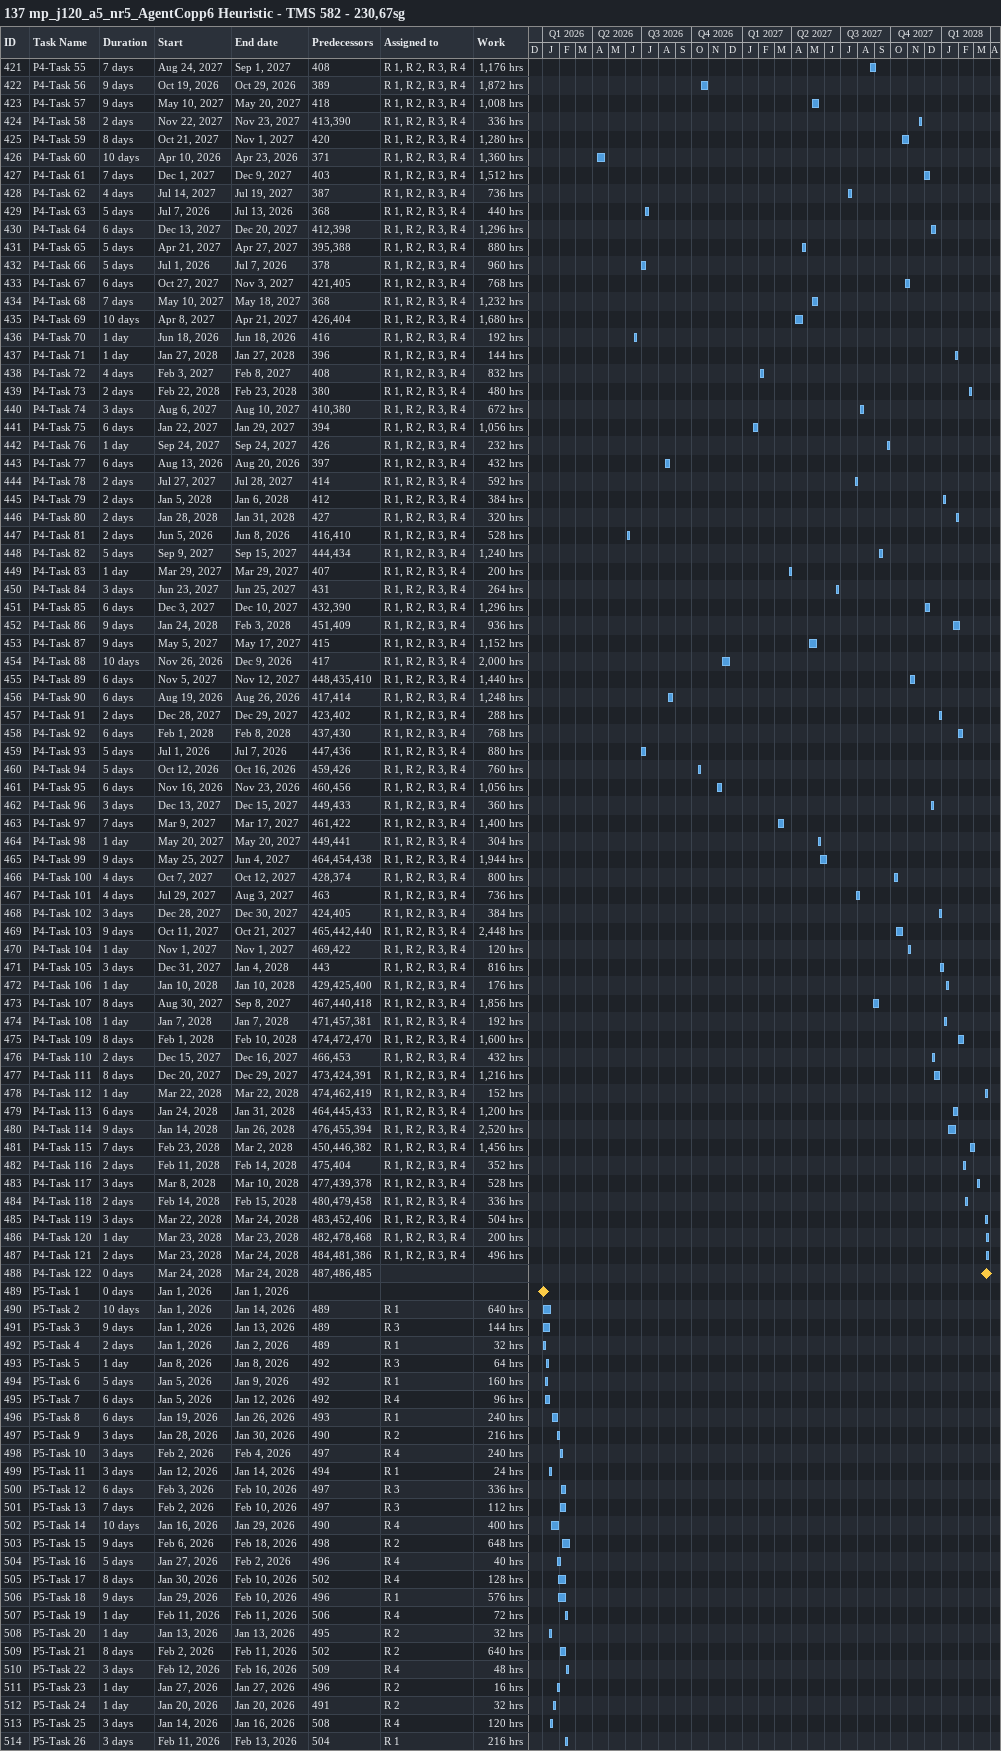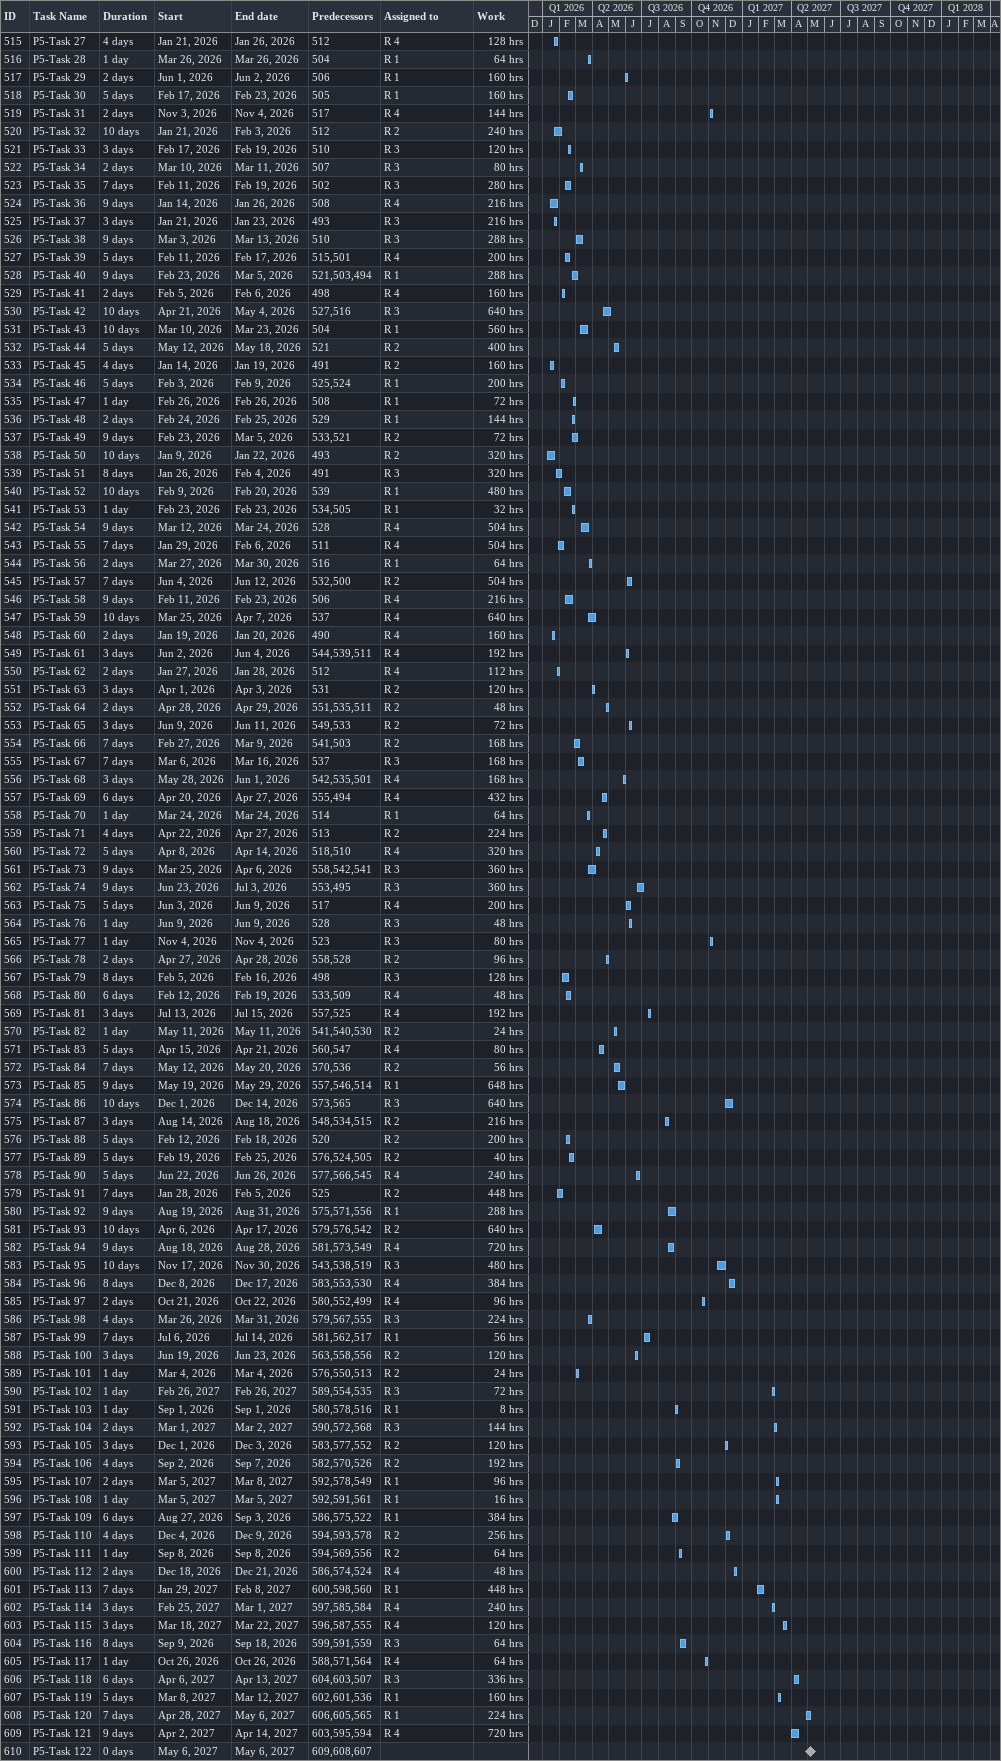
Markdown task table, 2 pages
137 mp_j120_a5_nr5_AgentCopp6 Heuristic - TMS 582 - 230,67sg

| ID | Task | Duration | Start | Finish | Predecessors | Resources | Work (h) |
|---|---|---|---|---|---|---|---|
| 421 | P4-Task 55 | 7d | 2027-08-24 | 2027-09-01 | 408 | R 1, R 2, R 3, R 4 | 1176 |
| 422 | P4-Task 56 | 9d | 2026-10-19 | 2026-10-29 | 389 | R 1, R 2, R 3, R 4 | 1872 |
| 423 | P4-Task 57 | 9d | 2027-05-10 | 2027-05-20 | 418 | R 1, R 2, R 3, R 4 | 1008 |
| 424 | P4-Task 58 | 2d | 2027-11-22 | 2027-11-23 | 413, 390 | R 1, R 2, R 3, R 4 | 336 |
| 425 | P4-Task 59 | 8d | 2027-10-21 | 2027-11-01 | 420 | R 1, R 2, R 3, R 4 | 1280 |
| 426 | P4-Task 60 | 10d | 2026-04-10 | 2026-04-23 | 371 | R 1, R 2, R 3, R 4 | 1360 |
| 427 | P4-Task 61 | 7d | 2027-12-01 | 2027-12-09 | 403 | R 1, R 2, R 3, R 4 | 1512 |
| 428 | P4-Task 62 | 4d | 2027-07-14 | 2027-07-19 | 387 | R 1, R 2, R 3, R 4 | 736 |
| 429 | P4-Task 63 | 5d | 2026-07-07 | 2026-07-13 | 368 | R 1, R 2, R 3, R 4 | 440 |
| 430 | P4-Task 64 | 6d | 2027-12-13 | 2027-12-20 | 412, 398 | R 1, R 2, R 3, R 4 | 1296 |
| 431 | P4-Task 65 | 5d | 2027-04-21 | 2027-04-27 | 395, 388 | R 1, R 2, R 3, R 4 | 880 |
| 432 | P4-Task 66 | 5d | 2026-07-01 | 2026-07-07 | 378 | R 1, R 2, R 3, R 4 | 960 |
| 433 | P4-Task 67 | 6d | 2027-10-27 | 2027-11-03 | 421, 405 | R 1, R 2, R 3, R 4 | 768 |
| 434 | P4-Task 68 | 7d | 2027-05-10 | 2027-05-18 | 368 | R 1, R 2, R 3, R 4 | 1232 |
| 435 | P4-Task 69 | 10d | 2027-04-08 | 2027-04-21 | 426, 404 | R 1, R 2, R 3, R 4 | 1680 |
| 436 | P4-Task 70 | 1d | 2026-06-18 | 2026-06-18 | 416 | R 1, R 2, R 3, R 4 | 192 |
| 437 | P4-Task 71 | 1d | 2028-01-27 | 2028-01-27 | 396 | R 1, R 2, R 3, R 4 | 144 |
| 438 | P4-Task 72 | 4d | 2027-02-03 | 2027-02-08 | 408 | R 1, R 2, R 3, R 4 | 832 |
| 439 | P4-Task 73 | 2d | 2028-02-22 | 2028-02-23 | 380 | R 1, R 2, R 3, R 4 | 480 |
| 440 | P4-Task 74 | 3d | 2027-08-06 | 2027-08-10 | 410, 380 | R 1, R 2, R 3, R 4 | 672 |
| 441 | P4-Task 75 | 6d | 2027-01-22 | 2027-01-29 | 394 | R 1, R 2, R 3, R 4 | 1056 |
| 442 | P4-Task 76 | 1d | 2027-09-24 | 2027-09-24 | 426 | R 1, R 2, R 3, R 4 | 232 |
| 443 | P4-Task 77 | 6d | 2026-08-13 | 2026-08-20 | 397 | R 1, R 2, R 3, R 4 | 432 |
| 444 | P4-Task 78 | 2d | 2027-07-27 | 2027-07-28 | 414 | R 1, R 2, R 3, R 4 | 592 |
| 445 | P4-Task 79 | 2d | 2028-01-05 | 2028-01-06 | 412 | R 1, R 2, R 3, R 4 | 384 |
| 446 | P4-Task 80 | 2d | 2028-01-28 | 2028-01-31 | 427 | R 1, R 2, R 3, R 4 | 320 |
| 447 | P4-Task 81 | 2d | 2026-06-05 | 2026-06-08 | 416, 410 | R 1, R 2, R 3, R 4 | 528 |
| 448 | P4-Task 82 | 5d | 2027-09-09 | 2027-09-15 | 444, 434 | R 1, R 2, R 3, R 4 | 1240 |
| 449 | P4-Task 83 | 1d | 2027-03-29 | 2027-03-29 | 407 | R 1, R 2, R 3, R 4 | 200 |
| 450 | P4-Task 84 | 3d | 2027-06-23 | 2027-06-25 | 431 | R 1, R 2, R 3, R 4 | 264 |
| 451 | P4-Task 85 | 6d | 2027-12-03 | 2027-12-10 | 432, 390 | R 1, R 2, R 3, R 4 | 1296 |
| 452 | P4-Task 86 | 9d | 2028-01-24 | 2028-02-03 | 451, 409 | R 1, R 2, R 3, R 4 | 936 |
| 453 | P4-Task 87 | 9d | 2027-05-05 | 2027-05-17 | 415 | R 1, R 2, R 3, R 4 | 1152 |
| 454 | P4-Task 88 | 10d | 2026-11-26 | 2026-12-09 | 417 | R 1, R 2, R 3, R 4 | 2000 |
| 455 | P4-Task 89 | 6d | 2027-11-05 | 2027-11-12 | 448, 435, 410 | R 1, R 2, R 3, R 4 | 1440 |
| 456 | P4-Task 90 | 6d | 2026-08-19 | 2026-08-26 | 417, 414 | R 1, R 2, R 3, R 4 | 1248 |
| 457 | P4-Task 91 | 2d | 2027-12-28 | 2027-12-29 | 423, 402 | R 1, R 2, R 3, R 4 | 288 |
| 458 | P4-Task 92 | 6d | 2028-02-01 | 2028-02-08 | 437, 430 | R 1, R 2, R 3, R 4 | 768 |
| 459 | P4-Task 93 | 5d | 2026-07-01 | 2026-07-07 | 447, 436 | R 1, R 2, R 3, R 4 | 880 |
| 460 | P4-Task 94 | 5d | 2026-10-12 | 2026-10-16 | 459, 426 | R 1, R 2, R 3, R 4 | 760 |
| 461 | P4-Task 95 | 6d | 2026-11-16 | 2026-11-23 | 460, 456 | R 1, R 2, R 3, R 4 | 1056 |
| 462 | P4-Task 96 | 3d | 2027-12-13 | 2027-12-15 | 449, 433 | R 1, R 2, R 3, R 4 | 360 |
| 463 | P4-Task 97 | 7d | 2027-03-09 | 2027-03-17 | 461, 422 | R 1, R 2, R 3, R 4 | 1400 |
| 464 | P4-Task 98 | 1d | 2027-05-20 | 2027-05-20 | 449, 441 | R 1, R 2, R 3, R 4 | 304 |
| 465 | P4-Task 99 | 9d | 2027-05-25 | 2027-06-04 | 464, 454, 438 | R 1, R 2, R 3, R 4 | 1944 |
| 466 | P4-Task 100 | 4d | 2027-10-07 | 2027-10-12 | 428, 374 | R 1, R 2, R 3, R 4 | 800 |
| 467 | P4-Task 101 | 4d | 2027-07-29 | 2027-08-03 | 463 | R 1, R 2, R 3, R 4 | 736 |
| 468 | P4-Task 102 | 3d | 2027-12-28 | 2027-12-30 | 424, 405 | R 1, R 2, R 3, R 4 | 384 |
| 469 | P4-Task 103 | 9d | 2027-10-11 | 2027-10-21 | 465, 442, 440 | R 1, R 2, R 3, R 4 | 2448 |
| 470 | P4-Task 104 | 1d | 2027-11-01 | 2027-11-01 | 469, 422 | R 1, R 2, R 3, R 4 | 120 |
| 471 | P4-Task 105 | 3d | 2027-12-31 | 2028-01-04 | 443 | R 1, R 2, R 3, R 4 | 816 |
| 472 | P4-Task 106 | 1d | 2028-01-10 | 2028-01-10 | 429, 425, 400 | R 1, R 2, R 3, R 4 | 176 |
| 473 | P4-Task 107 | 8d | 2027-08-30 | 2027-09-08 | 467, 440, 418 | R 1, R 2, R 3, R 4 | 1856 |
| 474 | P4-Task 108 | 1d | 2028-01-07 | 2028-01-07 | 471, 457, 381 | R 1, R 2, R 3, R 4 | 192 |
| 475 | P4-Task 109 | 8d | 2028-02-01 | 2028-02-10 | 474, 472, 470 | R 1, R 2, R 3, R 4 | 1600 |
| 476 | P4-Task 110 | 2d | 2027-12-15 | 2027-12-16 | 466, 453 | R 1, R 2, R 3, R 4 | 432 |
| 477 | P4-Task 111 | 8d | 2027-12-20 | 2027-12-29 | 473, 424, 391 | R 1, R 2, R 3, R 4 | 1216 |
| 478 | P4-Task 112 | 1d | 2028-03-22 | 2028-03-22 | 474, 462, 419 | R 1, R 2, R 3, R 4 | 152 |
| 479 | P4-Task 113 | 6d | 2028-01-24 | 2028-01-31 | 464, 445, 433 | R 1, R 2, R 3, R 4 | 1200 |
| 480 | P4-Task 114 | 9d | 2028-01-14 | 2028-01-26 | 476, 455, 394 | R 1, R 2, R 3, R 4 | 2520 |
| 481 | P4-Task 115 | 7d | 2028-02-23 | 2028-03-02 | 450, 446, 382 | R 1, R 2, R 3, R 4 | 1456 |
| 482 | P4-Task 116 | 2d | 2028-02-11 | 2028-02-14 | 475, 404 | R 1, R 2, R 3, R 4 | 352 |
| 483 | P4-Task 117 | 3d | 2028-03-08 | 2028-03-10 | 477, 439, 378 | R 1, R 2, R 3, R 4 | 528 |
| 484 | P4-Task 118 | 2d | 2028-02-14 | 2028-02-15 | 480, 479, 458 | R 1, R 2, R 3, R 4 | 336 |
| 485 | P4-Task 119 | 3d | 2028-03-22 | 2028-03-24 | 483, 452, 406 | R 1, R 2, R 3, R 4 | 504 |
| 486 | P4-Task 120 | 1d | 2028-03-23 | 2028-03-23 | 482, 478, 468 | R 1, R 2, R 3, R 4 | 200 |
| 487 | P4-Task 121 | 2d | 2028-03-23 | 2028-03-24 | 484, 481, 386 | R 1, R 2, R 3, R 4 | 496 |
| 488 | P4-Task 122 | 0d | 2028-03-24 | 2028-03-24 | 487, 486, 485 |  |  |
| 489 | P5-Task 1 | 0d | 2026-01-01 | 2026-01-01 |  |  |  |
| 490 | P5-Task 2 | 10d | 2026-01-01 | 2026-01-14 | 489 | R 1 | 640 |
| 491 | P5-Task 3 | 9d | 2026-01-01 | 2026-01-13 | 489 | R 3 | 144 |
| 492 | P5-Task 4 | 2d | 2026-01-01 | 2026-01-02 | 489 | R 1 | 32 |
| 493 | P5-Task 5 | 1d | 2026-01-08 | 2026-01-08 | 492 | R 3 | 64 |
| 494 | P5-Task 6 | 5d | 2026-01-05 | 2026-01-09 | 492 | R 1 | 160 |
| 495 | P5-Task 7 | 6d | 2026-01-05 | 2026-01-12 | 492 | R 4 | 96 |
| 496 | P5-Task 8 | 6d | 2026-01-19 | 2026-01-26 | 493 | R 1 | 240 |
| 497 | P5-Task 9 | 3d | 2026-01-28 | 2026-01-30 | 490 | R 2 | 216 |
| 498 | P5-Task 10 | 3d | 2026-02-02 | 2026-02-04 | 497 | R 4 | 240 |
| 499 | P5-Task 11 | 3d | 2026-01-12 | 2026-01-14 | 494 | R 1 | 24 |
| 500 | P5-Task 12 | 6d | 2026-02-03 | 2026-02-10 | 497 | R 3 | 336 |
| 501 | P5-Task 13 | 7d | 2026-02-02 | 2026-02-10 | 497 | R 3 | 112 |
| 502 | P5-Task 14 | 10d | 2026-01-16 | 2026-01-29 | 490 | R 4 | 400 |
| 503 | P5-Task 15 | 9d | 2026-02-06 | 2026-02-18 | 498 | R 2 | 648 |
| 504 | P5-Task 16 | 5d | 2026-01-27 | 2026-02-02 | 496 | R 4 | 40 |
| 505 | P5-Task 17 | 8d | 2026-01-30 | 2026-02-10 | 502 | R 4 | 128 |
| 506 | P5-Task 18 | 9d | 2026-01-29 | 2026-02-10 | 496 | R 1 | 576 |
| 507 | P5-Task 19 | 1d | 2026-02-11 | 2026-02-11 | 506 | R 4 | 72 |
| 508 | P5-Task 20 | 1d | 2026-01-13 | 2026-01-13 | 495 | R 2 | 32 |
| 509 | P5-Task 21 | 8d | 2026-02-02 | 2026-02-11 | 502 | R 2 | 640 |
| 510 | P5-Task 22 | 3d | 2026-02-12 | 2026-02-16 | 509 | R 4 | 48 |
| 511 | P5-Task 23 | 1d | 2026-01-27 | 2026-01-27 | 496 | R 2 | 16 |
| 512 | P5-Task 24 | 1d | 2026-01-20 | 2026-01-20 | 491 | R 2 | 32 |
| 513 | P5-Task 25 | 3d | 2026-01-14 | 2026-01-16 | 508 | R 4 | 120 |
| 514 | P5-Task 26 | 3d | 2026-02-11 | 2026-02-13 | 504 | R 1 | 216 |
| 515 | P5-Task 27 | 4d | 2026-01-21 | 2026-01-26 | 512 | R 4 | 128 |
| 516 | P5-Task 28 | 1d | 2026-03-26 | 2026-03-26 | 504 | R 1 | 64 |
| 517 | P5-Task 29 | 2d | 2026-06-01 | 2026-06-02 | 506 | R 1 | 160 |
| 518 | P5-Task 30 | 5d | 2026-02-17 | 2026-02-23 | 505 | R 1 | 160 |
| 519 | P5-Task 31 | 2d | 2026-11-03 | 2026-11-04 | 517 | R 4 | 144 |
| 520 | P5-Task 32 | 10d | 2026-01-21 | 2026-02-03 | 512 | R 2 | 240 |
| 521 | P5-Task 33 | 3d | 2026-02-17 | 2026-02-19 | 510 | R 3 | 120 |
| 522 | P5-Task 34 | 2d | 2026-03-10 | 2026-03-11 | 507 | R 3 | 80 |
| 523 | P5-Task 35 | 7d | 2026-02-11 | 2026-02-19 | 502 | R 3 | 280 |
| 524 | P5-Task 36 | 9d | 2026-01-14 | 2026-01-26 | 508 | R 4 | 216 |
| 525 | P5-Task 37 | 3d | 2026-01-21 | 2026-01-23 | 493 | R 3 | 216 |
| 526 | P5-Task 38 | 9d | 2026-03-03 | 2026-03-13 | 510 | R 3 | 288 |
| 527 | P5-Task 39 | 5d | 2026-02-11 | 2026-02-17 | 515, 501 | R 4 | 200 |
| 528 | P5-Task 40 | 9d | 2026-02-23 | 2026-03-05 | 521, 503, 494 | R 1 | 288 |
| 529 | P5-Task 41 | 2d | 2026-02-05 | 2026-02-06 | 498 | R 4 | 160 |
| 530 | P5-Task 42 | 10d | 2026-04-21 | 2026-05-04 | 527, 516 | R 3 | 640 |
| 531 | P5-Task 43 | 10d | 2026-03-10 | 2026-03-23 | 504 | R 1 | 560 |
| 532 | P5-Task 44 | 5d | 2026-05-12 | 2026-05-18 | 521 | R 2 | 400 |
| 533 | P5-Task 45 | 4d | 2026-01-14 | 2026-01-19 | 491 | R 2 | 160 |
| 534 | P5-Task 46 | 5d | 2026-02-03 | 2026-02-09 | 525, 524 | R 1 | 200 |
| 535 | P5-Task 47 | 1d | 2026-02-26 | 2026-02-26 | 508 | R 1 | 72 |
| 536 | P5-Task 48 | 2d | 2026-02-24 | 2026-02-25 | 529 | R 1 | 144 |
| 537 | P5-Task 49 | 9d | 2026-02-23 | 2026-03-05 | 533, 521 | R 2 | 72 |
| 538 | P5-Task 50 | 10d | 2026-01-09 | 2026-01-22 | 493 | R 2 | 320 |
| 539 | P5-Task 51 | 8d | 2026-01-26 | 2026-02-04 | 491 | R 3 | 320 |
| 540 | P5-Task 52 | 10d | 2026-02-09 | 2026-02-20 | 539 | R 1 | 480 |
| 541 | P5-Task 53 | 1d | 2026-02-23 | 2026-02-23 | 534, 505 | R 1 | 32 |
| 542 | P5-Task 54 | 9d | 2026-03-12 | 2026-03-24 | 528 | R 4 | 504 |
| 543 | P5-Task 55 | 7d | 2026-01-29 | 2026-02-06 | 511 | R 4 | 504 |
| 544 | P5-Task 56 | 2d | 2026-03-27 | 2026-03-30 | 516 | R 1 | 64 |
| 545 | P5-Task 57 | 7d | 2026-06-04 | 2026-06-12 | 532, 500 | R 2 | 504 |
| 546 | P5-Task 58 | 9d | 2026-02-11 | 2026-02-23 | 506 | R 4 | 216 |
| 547 | P5-Task 59 | 10d | 2026-03-25 | 2026-04-07 | 537 | R 4 | 640 |
| 548 | P5-Task 60 | 2d | 2026-01-19 | 2026-01-20 | 490 | R 4 | 160 |
| 549 | P5-Task 61 | 3d | 2026-06-02 | 2026-06-04 | 544, 539, 511 | R 4 | 192 |
| 550 | P5-Task 62 | 2d | 2026-01-27 | 2026-01-28 | 512 | R 4 | 112 |
| 551 | P5-Task 63 | 3d | 2026-04-01 | 2026-04-03 | 531 | R 2 | 120 |
| 552 | P5-Task 64 | 2d | 2026-04-28 | 2026-04-29 | 551, 535, 511 | R 2 | 48 |
| 553 | P5-Task 65 | 3d | 2026-06-09 | 2026-06-11 | 549, 533 | R 2 | 72 |
| 554 | P5-Task 66 | 7d | 2026-02-27 | 2026-03-09 | 541, 503 | R 2 | 168 |
| 555 | P5-Task 67 | 7d | 2026-03-06 | 2026-03-16 | 537 | R 3 | 168 |
| 556 | P5-Task 68 | 3d | 2026-05-28 | 2026-06-01 | 542, 535, 501 | R 4 | 168 |
| 557 | P5-Task 69 | 6d | 2026-04-20 | 2026-04-27 | 555, 494 | R 4 | 432 |
| 558 | P5-Task 70 | 1d | 2026-03-24 | 2026-03-24 | 514 | R 1 | 64 |
| 559 | P5-Task 71 | 4d | 2026-04-22 | 2026-04-27 | 513 | R 2 | 224 |
| 560 | P5-Task 72 | 5d | 2026-04-08 | 2026-04-14 | 518, 510 | R 4 | 320 |
| 561 | P5-Task 73 | 9d | 2026-03-25 | 2026-04-06 | 558, 542, 541 | R 3 | 360 |
| 562 | P5-Task 74 | 9d | 2026-06-23 | 2026-07-03 | 553, 495 | R 3 | 360 |
| 563 | P5-Task 75 | 5d | 2026-06-03 | 2026-06-09 | 517 | R 4 | 200 |
| 564 | P5-Task 76 | 1d | 2026-06-09 | 2026-06-09 | 528 | R 3 | 48 |
| 565 | P5-Task 77 | 1d | 2026-11-04 | 2026-11-04 | 523 | R 3 | 80 |
| 566 | P5-Task 78 | 2d | 2026-04-27 | 2026-04-28 | 558, 528 | R 2 | 96 |
| 567 | P5-Task 79 | 8d | 2026-02-05 | 2026-02-16 | 498 | R 3 | 128 |
| 568 | P5-Task 80 | 6d | 2026-02-12 | 2026-02-19 | 533, 509 | R 4 | 48 |
| 569 | P5-Task 81 | 3d | 2026-07-13 | 2026-07-15 | 557, 525 | R 4 | 192 |
| 570 | P5-Task 82 | 1d | 2026-05-11 | 2026-05-11 | 541, 540, 530 | R 2 | 24 |
| 571 | P5-Task 83 | 5d | 2026-04-15 | 2026-04-21 | 560, 547 | R 4 | 80 |
| 572 | P5-Task 84 | 7d | 2026-05-12 | 2026-05-20 | 570, 536 | R 2 | 56 |
| 573 | P5-Task 85 | 9d | 2026-05-19 | 2026-05-29 | 557, 546, 514 | R 1 | 648 |
| 574 | P5-Task 86 | 10d | 2026-12-01 | 2026-12-14 | 573, 565 | R 3 | 640 |
| 575 | P5-Task 87 | 3d | 2026-08-14 | 2026-08-18 | 548, 534, 515 | R 2 | 216 |
| 576 | P5-Task 88 | 5d | 2026-02-12 | 2026-02-18 | 520 | R 2 | 200 |
| 577 | P5-Task 89 | 5d | 2026-02-19 | 2026-02-25 | 576, 524, 505 | R 2 | 40 |
| 578 | P5-Task 90 | 5d | 2026-06-22 | 2026-06-26 | 577, 566, 545 | R 4 | 240 |
| 579 | P5-Task 91 | 7d | 2026-01-28 | 2026-02-05 | 525 | R 2 | 448 |
| 580 | P5-Task 92 | 9d | 2026-08-19 | 2026-08-31 | 575, 571, 556 | R 1 | 288 |
| 581 | P5-Task 93 | 10d | 2026-04-06 | 2026-04-17 | 579, 576, 542 | R 2 | 640 |
| 582 | P5-Task 94 | 9d | 2026-08-18 | 2026-08-28 | 581, 573, 549 | R 4 | 720 |
| 583 | P5-Task 95 | 10d | 2026-11-17 | 2026-11-30 | 543, 538, 519 | R 3 | 480 |
| 584 | P5-Task 96 | 8d | 2026-12-08 | 2026-12-17 | 583, 553, 530 | R 4 | 384 |
| 585 | P5-Task 97 | 2d | 2026-10-21 | 2026-10-22 | 580, 552, 499 | R 4 | 96 |
| 586 | P5-Task 98 | 4d | 2026-03-26 | 2026-03-31 | 579, 567, 555 | R 3 | 224 |
| 587 | P5-Task 99 | 7d | 2026-07-06 | 2026-07-14 | 581, 562, 517 | R 1 | 56 |
| 588 | P5-Task 100 | 3d | 2026-06-19 | 2026-06-23 | 563, 558, 556 | R 2 | 120 |
| 589 | P5-Task 101 | 1d | 2026-03-04 | 2026-03-04 | 576, 550, 513 | R 2 | 24 |
| 590 | P5-Task 102 | 1d | 2027-02-26 | 2027-02-26 | 589, 554, 535 | R 3 | 72 |
| 591 | P5-Task 103 | 1d | 2026-09-01 | 2026-09-01 | 580, 578, 516 | R 1 | 8 |
| 592 | P5-Task 104 | 2d | 2027-03-01 | 2027-03-02 | 590, 572, 568 | R 3 | 144 |
| 593 | P5-Task 105 | 3d | 2026-12-01 | 2026-12-03 | 583, 577, 552 | R 2 | 120 |
| 594 | P5-Task 106 | 4d | 2026-09-02 | 2026-09-07 | 582, 570, 526 | R 2 | 192 |
| 595 | P5-Task 107 | 2d | 2027-03-05 | 2027-03-08 | 592, 578, 549 | R 1 | 96 |
| 596 | P5-Task 108 | 1d | 2027-03-05 | 2027-03-05 | 592, 591, 561 | R 1 | 16 |
| 597 | P5-Task 109 | 6d | 2026-08-27 | 2026-09-03 | 586, 575, 522 | R 1 | 384 |
| 598 | P5-Task 110 | 4d | 2026-12-04 | 2026-12-09 | 594, 593, 578 | R 2 | 256 |
| 599 | P5-Task 111 | 1d | 2026-09-08 | 2026-09-08 | 594, 569, 556 | R 2 | 64 |
| 600 | P5-Task 112 | 2d | 2026-12-18 | 2026-12-21 | 586, 574, 524 | R 4 | 48 |
| 601 | P5-Task 113 | 7d | 2027-01-29 | 2027-02-08 | 600, 598, 560 | R 1 | 448 |
| 602 | P5-Task 114 | 3d | 2027-02-25 | 2027-03-01 | 597, 585, 584 | R 4 | 240 |
| 603 | P5-Task 115 | 3d | 2027-03-18 | 2027-03-22 | 596, 587, 555 | R 4 | 120 |
| 604 | P5-Task 116 | 8d | 2026-09-09 | 2026-09-18 | 599, 591, 559 | R 3 | 64 |
| 605 | P5-Task 117 | 1d | 2026-10-26 | 2026-10-26 | 588, 571, 564 | R 4 | 64 |
| 606 | P5-Task 118 | 6d | 2027-04-06 | 2027-04-13 | 604, 603, 507 | R 3 | 336 |
| 607 | P5-Task 119 | 5d | 2027-03-08 | 2027-03-12 | 602, 601, 536 | R 1 | 160 |
| 608 | P5-Task 120 | 7d | 2027-04-28 | 2027-05-06 | 606, 605, 565 | R 1 | 224 |
| 609 | P5-Task 121 | 9d | 2027-04-02 | 2027-04-14 | 603, 595, 594 | R 4 | 720 |
| 610 | P5-Task 122 | 0d | 2027-05-06 | 2027-05-06 | 609, 608, 607 |  |  |
